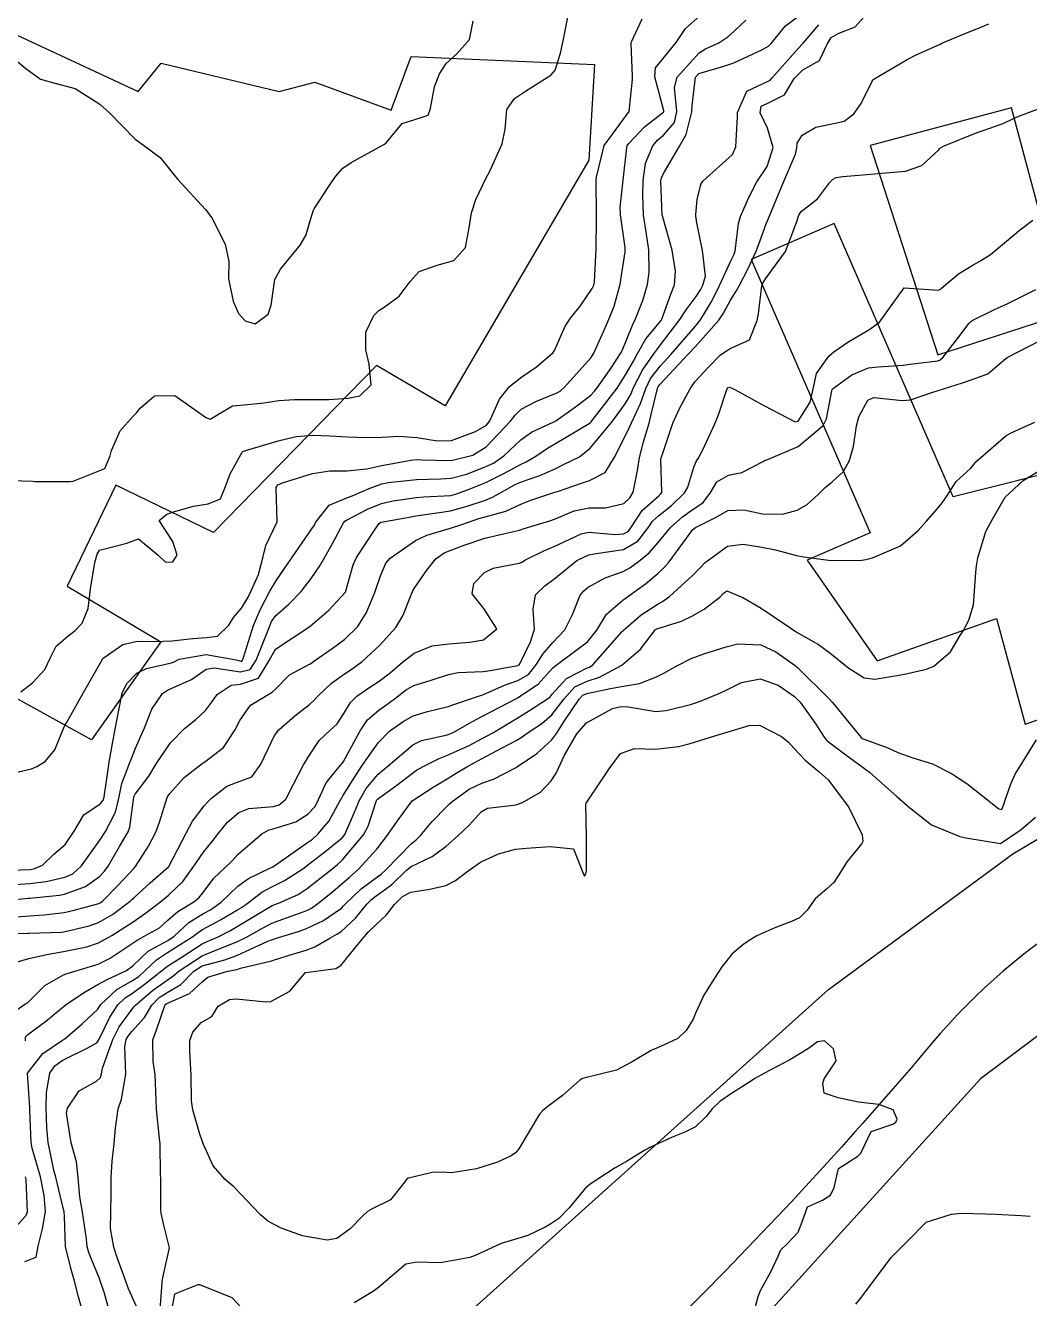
# Model space of a CAD drawing. Header units: metres. Extents: x 318500 to 325275, y 7408834 to 7428799.
# Drawn here: x 321089.4 to 321147.3, y 7424576.1 to 7424649.7 of the extents above; entities that cross this region are included whole.
import ezdxf

# ---------------------------------------------------------------- set-up
doc = ezdxf.new("R2010")
doc.units = ezdxf.units.M
doc.header["$MEASUREMENT"] = 0
for name, color, linetype in [('Curvas de Nivel 1m', 11, 'Continuous'), ('Curvas de Nivel 5m', 15, 'Continuous'), ('Edificações', 30, 'Continuous'), ('Vias Primárias', 230, 'Continuous')]:
    doc.layers.add(name, color=color, linetype=linetype)

msp = doc.modelspace()

# ---------------------------------------------------------------- linework, layer by layer
at = {"layer": 'Curvas de Nivel 1m', "flags": 128}
for points, elevation in [([(321087.932, 7424623.395), (321089.773, 7424623.331), (321089.932, 7424623.327), (321090.083, 7424623.32), (321091.932, 7424623.325), (321092.129, 7424623.334), (321093.94, 7424624.065), (321094.249, 7424624.805), (321094.332, 7424625.106), (321094.833, 7424626.235), (321095.59, 7424627.094), (321095.784, 7424627.291), (321095.987, 7424627.556), (321096.81, 7424628.266), (321097.998, 7424628.281), (321099.757, 7424627.033), (321099.978, 7424626.929), (321100.065, 7424626.943), (321100.215, 7424627.028), (321101.319, 7424627.688), (321101.991, 7424627.738), (321103.125, 7424627.861), (321103.995, 7424628.005), (321104.904, 7424628.059), (321105.997, 7424628.055), (321106.877, 7424628.061), (321107.998, 7424628.126), (321108.661, 7424628.259), (321109.316, 7424628.91), (321109.205, 7424630.096), (321109.018, 7424630.915), (321109.026, 7424631.934), (321109.482, 7424632.909), (321109.766, 7424633.203), (321110.067, 7424633.378), (321110.949, 7424634.015), (321111.573, 7424634.878), (321112.096, 7424635.455), (321113.144, 7424635.815), (321114.102, 7424636.08), (321114.769, 7424636.84), (321114.988, 7424637.976), (321115.12, 7424638.835), (321115.374, 7424639.61), (321115.94, 7424640.823), (321116.174, 7424641.233), (321116.881, 7424642.81), (321117.054, 7424643.659), (321117.15, 7424644.806), (321117.594, 7424645.435), (321118.236, 7424645.87), (321118.808, 7424646.218), (321119.691, 7424646.776), (321119.95, 7424647.076), (321120.263, 7424648.048), (321120.418, 7424648.768), (321120.724, 7424650.333)], 784), ([(321088.456, 7424606.432), (321089.713, 7424606.722), (321090.021, 7424606.852), (321090.497, 7424607.152), (321091.055, 7424607.818), (321091.591, 7424609.141), (321091.647, 7424609.235), (321091.743, 7424609.373), (321092.715, 7424611.126), (321093.789, 7424613.017), (321093.822, 7424613.078), (321093.852, 7424613.109), (321094.995, 7424613.911), (321095.81, 7424614.088), (321096.815, 7424614.08), (321097.81, 7424614.11), (321099.03, 7424614.26), (321099.813, 7424614.315), (321100.445, 7424614.392), (321101.115, 7424615.017), (321101.369, 7424615.473), (321101.835, 7424615.995), (321102.214, 7424616.635), (321102.394, 7424617.002), (321102.816, 7424617.952), (321103.084, 7424618.992), (321103.249, 7424619.619), (321103.9, 7424620.98), (321103.841, 7424622.981), (321103.931, 7424623.121), (321104.206, 7424623.249), (321105.938, 7424623.777), (321106.944, 7424623.935), (321107.94, 7424623.937), (321109.08, 7424624.052), (321109.943, 7424624.247), (321111.62, 7424624.549), (321111.947, 7424624.583), (321112.242, 7424624.572), (321113.947, 7424624.527), (321115.199, 7424624.831), (321115.965, 7424625.324), (321117.367, 7424626.799), (321117.632, 7424627.149), (321117.991, 7424627.493), (321118.841, 7424627.938), (321120.005, 7424628.415), (321120.231, 7424628.542), (321120.492, 7424628.763), (321122.027, 7424630.484), (321122.188, 7424630.738), (321122.757, 7424632.022), (321123.069, 7424632.725), (321123.354, 7424633.438), (321123.709, 7424634.716), (321123.987, 7424636.59), (321123.995, 7424636.712), (321123.987, 7424636.837), (321123.72, 7424638.716), (321123.706, 7424639.158), (321123.866, 7424640.715), (321124.076, 7424642.599), (321124.111, 7424642.711), (321124.192, 7424642.835), (321125.106, 7424643.802), (321126.22, 7424644.675), (321126.221, 7424644.727), (321125.706, 7424646.695), (321125.744, 7424647.206), (321126.262, 7424647.85), (321126.927, 7424648.68), (321127.473, 7424649.482), (321128.293, 7424650.208)], 786), ([(321088.758, 7424600.037), (321089.624, 7424600.092), (321090.565, 7424600.212), (321091.63, 7424600.471), (321092.097, 7424600.669), (321092.605, 7424601.126), (321093.655, 7424602.598), (321093.989, 7424603.105), (321094.56, 7424604.214), (321094.767, 7424605.099), (321094.93, 7424605.87), (321095.393, 7424607.093), (321095.484, 7424607.33), (321095.728, 7424607.911), (321096.236, 7424609.083), (321096.67, 7424610.163), (321097.286, 7424611.067), (321097.567, 7424611.269), (321097.774, 7424611.355), (321098.948, 7424611.877), (321099.792, 7424612.474), (321100.255, 7424612.564), (321101.79, 7424612.325), (321102.34, 7424612.454), (321102.69, 7424612.997), (321103.265, 7424614.439), (321103.475, 7424614.985), (321103.575, 7424615.232), (321103.829, 7424615.578), (321104.58, 7424616.228), (321105.276, 7424616.959), (321105.862, 7424617.719), (321106.361, 7424618.457), (321106.641, 7424618.942), (321107.092, 7424619.734), (321107.735, 7424620.932), (321107.808, 7424621.024), (321107.902, 7424621.083), (321109.109, 7424621.715), (321109.917, 7424622.048), (321110.604, 7424622.206), (321111.923, 7424622.385), (321112.363, 7424622.426), (321113.925, 7424622.518), (321114.195, 7424622.577), (321114.88, 7424622.836), (321115.937, 7424623.266), (321116.977, 7424623.772), (321117.953, 7424624.295), (321118.283, 7424624.459), (321118.826, 7424624.781), (321119.499, 7424625.24), (321119.968, 7424625.52), (321121.902, 7424626.664), (321121.98, 7424626.716), (321122.004, 7424626.74), (321122.87, 7424627.853), (321123.53, 7424628.717), (321124.018, 7424629.483), (321124.466, 7424630.266), (321124.697, 7424630.703), (321125.175, 7424631.567), (321126.059, 7424632.625), (321126.099, 7424632.689), (321126.634, 7424634.13), (321126.834, 7424634.679), (321126.893, 7424635.473), (321126.708, 7424636.681), (321126.139, 7424638.656), (321126.13, 7424638.69), (321126.045, 7424640.691), (321126.06, 7424640.803), (321126.174, 7424641.063), (321127.131, 7424642.676), (321127.503, 7424643.368), (321127.837, 7424644.666), (321127.861, 7424645.03), (321128.051, 7424646.663), (321128.252, 7424646.887), (321129.626, 7424647.276), (321130.259, 7424647.5), (321131.916, 7424648.265), (321132.268, 7424648.451), (321132.425, 7424648.608), (321133.252, 7424649.629), (321134.298, 7424650.43)], 788), ([(321087.908, 7424597.185), (321089.507, 7424597.235), (321089.581, 7424597.237), (321091.436, 7424597.287), (321091.582, 7424597.305), (321093.049, 7424597.658), (321093.591, 7424597.847), (321094.389, 7424598.307), (321095.407, 7424599.083), (321095.513, 7424599.18), (321095.613, 7424599.281), (321096.556, 7424600.14), (321097.62, 7424601.06), (321097.64, 7424601.09), (321098.654, 7424603.045), (321099.012, 7424603.698), (321099.683, 7424604.586), (321099.895, 7424604.819), (321100.101, 7424605.026), (321100.995, 7424605.722), (321101.705, 7424605.983), (321102.443, 7424606.265), (321102.955, 7424606.991), (321103.737, 7424608.648), (321103.99, 7424608.976), (321104.923, 7424609.792), (321105.762, 7424610.447), (321106.029, 7424610.685), (321106.268, 7424610.945), (321107.039, 7424611.679), (321107.789, 7424612.216), (321108.223, 7424612.494), (321108.803, 7424612.915), (321109.809, 7424613.841), (321110.74, 7424614.886), (321111.151, 7424615.56), (321111.673, 7424616.873), (321111.729, 7424616.995), (321111.855, 7424617.205), (321112.536, 7424618.197), (321113.051, 7424618.858), (321113.547, 7424619.19), (321113.885, 7424619.327), (321114.689, 7424619.639), (321115.892, 7424620.042), (321117.541, 7424620.44), (321117.897, 7424620.517), (321118.106, 7424620.579), (321118.735, 7424620.782), (321119.632, 7424621.045), (321119.906, 7424621.143), (321121.044, 7424621.623), (321121.916, 7424621.803), (321122.849, 7424621.793), (321123.92, 7424622.052), (321124.253, 7424622.379), (321124.446, 7424622.705), (321124.693, 7424623.959), (321124.81, 7424624.702), (321125.056, 7424625.612), (321125.366, 7424626.696), (321125.494, 7424627.188), (321125.85, 7424628.692), (321125.896, 7424628.806), (321126.013, 7424628.946), (321127.628, 7424630.666), (321128.045, 7424631.116), (321129.401, 7424632.64), (321129.665, 7424633.037), (321130.077, 7424633.786), (321130.404, 7424634.308), (321130.571, 7424634.625), (321131.092, 7424635.628), (321131.556, 7424636.616), (321131.701, 7424637.029), (321132.134, 7424638.199), (321132.306, 7424638.608), (321132.85, 7424639.909), (321133.131, 7424640.596), (321133.833, 7424642.231), (321133.897, 7424642.584), (321133.912, 7424642.867), (321134.201, 7424643.324), (321135.002, 7424643.779), (321136.212, 7424644.04), (321136.629, 7424644.138), (321137.19, 7424644.545), (321137.614, 7424645.154), (321138.248, 7424646.429), (321138.284, 7424646.495), (321138.313, 7424646.529), (321140.262, 7424647.699), (321140.795, 7424647.965), (321141.963, 7424648.483), (321142.17, 7424648.583), (321142.272, 7424648.628), (321143.562, 7424649.179), (321144.285, 7424649.456), (321144.981, 7424649.748)], 791), ([(321087.969, 7424600.851), (321089.636, 7424600.908), (321089.856, 7424600.939), (321090.344, 7424601.153), (321090.995, 7424601.799), (321091.652, 7424602.358), (321092.181, 7424603.132), (321092.738, 7424604.06), (321093.684, 7424604.705), (321093.866, 7424604.929), (321093.912, 7424605.108), (321094.134, 7424606.685), (321094.204, 7424607.105), (321094.43, 7424608.406), (321094.573, 7424609.102), (321094.751, 7424610.104), (321094.939, 7424611.098), (321095.211, 7424611.66), (321095.787, 7424612.241), (321096.353, 7424612.52), (321097.797, 7424612.854), (321097.948, 7424612.908), (321098.245, 7424613.053), (321099.803, 7424613.331), (321101.527, 7424613.013), (321101.799, 7424612.939), (321101.859, 7424612.95), (321101.893, 7424613.009), (321101.946, 7424613.152), (321102.534, 7424614.999), (321102.912, 7424615.916), (321103.474, 7424616.986), (321103.856, 7424617.624), (321104.788, 7424618.966), (321105.896, 7424620.579), (321106.045, 7424620.802), (321106.12, 7424620.948), (321106.899, 7424621.957), (321107.922, 7424622.379), (321108.328, 7424622.52), (321109.215, 7424622.911), (321109.933, 7424623.178), (321110.298, 7424623.259), (321111.936, 7424623.431), (321113.33, 7424623.463), (321113.937, 7424623.506), (321114.856, 7424623.749), (321115.95, 7424624.177), (321116.381, 7424624.386), (321116.976, 7424624.805), (321117.969, 7424625.727), (321118.584, 7424626.174), (321119.869, 7424626.771), (321119.947, 7424626.804), (321119.981, 7424626.824), (321121.115, 7424627.631), (321122.004, 7424628.311), (321122.214, 7424628.53), (321122.365, 7424628.735), (321123.2, 7424629.901), (321123.72, 7424630.715), (321123.83, 7424630.916), (321124.041, 7424631.444), (321124.412, 7424632.349), (321124.577, 7424632.705), (321125.011, 7424633.766), (321125.288, 7424634.698), (321125.384, 7424635.41), (321125.361, 7424636.697), (321125.221, 7424637.601), (321125.043, 7424638.701), (321125.008, 7424639.851), (321125.031, 7424640.701), (321125.172, 7424641.709), (321125.591, 7424642.696), (321125.859, 7424643.029), (321126.2, 7424643.324), (321126.832, 7424644.06), (321126.973, 7424644.679), (321126.843, 7424646.079), (321126.999, 7424646.679), (321128.264, 7424648.074), (321128.622, 7424648.301), (321129.394, 7424648.649), (321129.915, 7424649.004), (321130.28, 7424649.321), (321130.961, 7424649.959)], 787), ([(321088.259, 7424648.12), (321089.381, 7424647.179), (321090.241, 7424646.55), (321091.064, 7424646.332), (321092.233, 7424646.013), (321093.654, 7424645.118), (321094.212, 7424644.604), (321095.698, 7424643.095), (321096.186, 7424642.735), (321097.133, 7424642.03), (321097.918, 7424641.064), (321098.166, 7424640.763), (321099.767, 7424639.036), (321100.133, 7424638.538), (321100.904, 7424637.022), (321101.101, 7424636.019), (321101.091, 7424635.02), (321101.353, 7424633.735), (321101.661, 7424633.014), (321102.054, 7424632.597), (321102.622, 7424632.431), (321103.382, 7424632.99), (321103.557, 7424633.498), (321103.763, 7424634.985), (321104.096, 7424635.586), (321105.234, 7424636.963), (321105.545, 7424637.532), (321105.979, 7424638.952), (321106.026, 7424639.067), (321106.144, 7424639.245), (321106.822, 7424640.282), (321107.259, 7424640.939), (321107.692, 7424641.417), (321108.178, 7424641.747), (321110.088, 7424642.801), (321110.19, 7424642.868), (321110.217, 7424642.9), (321111.108, 7424643.985), (321112.212, 7424644.339), (321112.608, 7424644.472), (321112.757, 7424644.865), (321112.986, 7424646.115), (321113.268, 7424646.86), (321113.648, 7424647.464), (321114.262, 7424648.011), (321115.005, 7424648.839), (321115.216, 7424649.906)], 783), ([(321088.794, 7424599.172), (321089.527, 7424599.246), (321089.611, 7424599.254), (321091.328, 7424599.429), (321091.615, 7424599.482), (321092.825, 7424599.919), (321093.631, 7424600.513), (321093.924, 7424600.817), (321094.145, 7424601.102), (321094.796, 7424602.237), (321095.292, 7424603.086), (321095.386, 7424603.363), (321095.623, 7424605.091), (321095.634, 7424605.148), (321095.692, 7424605.253), (321096.486, 7424606.301), (321096.958, 7424607.071), (321097.732, 7424608.229), (321098.556, 7424609.048), (321099.21, 7424609.576), (321099.756, 7424610.102), (321100.156, 7424610.634), (321100.433, 7424611.023), (321101.241, 7424611.553), (321101.779, 7424611.608), (321102.821, 7424611.958), (321103.445, 7424612.985), (321103.806, 7424613.628), (321105.79, 7424614.95), (321105.807, 7424614.964), (321106.89, 7424615.884), (321107.85, 7424616.93), (321108.289, 7424618.508), (321108.473, 7424618.921), (321109.55, 7424620.559), (321109.794, 7424620.902), (321109.855, 7424620.946), (321109.901, 7424620.964), (321111.517, 7424621.265), (321111.907, 7424621.333), (321113.246, 7424621.52), (321113.912, 7424621.627), (321114.861, 7424621.891), (321115.921, 7424622.248), (321116.329, 7424622.409), (321117.03, 7424622.803), (321117.603, 7424623.127), (321117.937, 7424623.271), (321119.067, 7424623.655), (321119.949, 7424624.057), (321120.424, 7424624.291), (321121.359, 7424624.749), (321121.965, 7424625.235), (321123.195, 7424626.722), (321123.536, 7424627.167), (321123.996, 7424627.8), (321124.329, 7424628.383), (321124.46, 7424628.706), (321124.981, 7424629.739), (321125.645, 7424630.694), (321125.81, 7424630.916), (321126.038, 7424631.22), (321127.143, 7424632.674), (321127.507, 7424633.23), (321128.08, 7424633.996), (321128.346, 7424634.396), (321128.472, 7424634.654), (321128.619, 7424635.176), (321128.456, 7424636.655), (321128.134, 7424638.249), (321128.063, 7424638.661), (321128.06, 7424638.742), (321128.154, 7424639.61), (321128.355, 7424640.47), (321128.473, 7424640.655), (321130.186, 7424642.205), (321130.385, 7424642.637), (321130.466, 7424644.387), (321130.471, 7424644.636), (321131.006, 7424645.861), (321132.248, 7424646.445), (321132.357, 7424646.499), (321132.454, 7424646.607), (321133.828, 7424648.149), (321134.216, 7424648.581), (321134.241, 7424648.61), (321134.271, 7424648.641), (321135.174, 7424649.684)], 789), ([(321087.56, 7424595.19), (321089.566, 7424595.772), (321090.69, 7424596.028), (321091.57, 7424596.176), (321092.903, 7424596.45), (321093.576, 7424596.683), (321094.358, 7424597.098), (321095.102, 7424597.572), (321095.592, 7424597.897), (321096.293, 7424598.38), (321097.186, 7424599.064), (321097.415, 7424599.26), (321097.616, 7424599.431), (321098.45, 7424600.226), (321099.056, 7424601.039), (321099.649, 7424601.908), (321100.153, 7424602.527), (321100.527, 7424603.021), (321101.038, 7424603.648), (321101.678, 7424604.206), (321102.258, 7424604.425), (321103.684, 7424604.556), (321104.015, 7424604.645), (321104.392, 7424604.969), (321104.832, 7424605.834), (321105.42, 7424606.955), (321105.725, 7424607.463), (321106.326, 7424608.352), (321106.935, 7424608.938), (321107.36, 7424609.32), (321107.755, 7424609.924), (321108.13, 7424610.559), (321108.496, 7424610.919), (321109.255, 7424611.431), (321109.783, 7424611.79), (321110.42, 7424612.261), (321111.143, 7424612.88), (321111.805, 7424613.405), (321112.848, 7424613.821), (321113.811, 7424613.952), (321115.014, 7424614.033), (321115.813, 7424614.17), (321116.581, 7424614.809), (321115.837, 7424615.976), (321115.162, 7424616.83), (321115.256, 7424617.432), (321115.869, 7424618.072), (321116.366, 7424618.319), (321117.877, 7424618.594), (321118.016, 7424618.651), (321118.239, 7424618.786), (321119.337, 7424619.324), (321119.888, 7424619.564), (321121.444, 7424620.295), (321121.897, 7424620.391), (321123.431, 7424620.253), (321123.896, 7424620.289), (321124.165, 7424620.44), (321124.36, 7424620.705), (321124.978, 7424621.635), (321125.927, 7424622.495), (321126.037, 7424622.58), (321126.105, 7424622.687), (321126.056, 7424624.591), (321126.067, 7424624.688), (321126.122, 7424624.848), (321126.749, 7424626.678), (321127.13, 7424627.536), (321127.736, 7424628.664), (321128.016, 7424629.066), (321128.773, 7424629.904), (321129.487, 7424630.638), (321130.044, 7424631.002), (321131.176, 7424631.492), (321131.614, 7424632.614), (321131.678, 7424633.002), (321131.877, 7424634.612), (321131.928, 7424634.775), (321132.094, 7424635.018), (321133.243, 7424636.593), (321133.891, 7424638.339), (321133.972, 7424638.583), (321134.022, 7424638.702), (321134.145, 7424638.902), (321135.085, 7424639.641), (321135.784, 7424640.564), (321135.965, 7424640.769), (321136.173, 7424640.884), (321136.56, 7424640.94), (321138.175, 7424641.058), (321138.789, 7424641.134), (321140.177, 7424641.238), (321141.11, 7424641.562), (321142.092, 7424642.481), (321142.138, 7424642.534), (321142.192, 7424642.583), (321142.414, 7424642.698), (321144.21, 7424643.441), (321145.762, 7424643.973), (321146.218, 7424644.189), (321146.374, 7424644.262), (321146.727, 7424644.415), (321147.805, 7424644.825)], 792), ([(321088.289, 7424592.408), (321089.378, 7424593.162), (321089.491, 7424593.201), (321089.531, 7424593.241), (321090.483, 7424594.214), (321091.555, 7424594.832), (321091.78, 7424594.913), (321092.552, 7424595.125), (321093.563, 7424595.436), (321094.257, 7424595.79), (321095.576, 7424596.678), (321095.819, 7424596.836), (321096.25, 7424597.073), (321097.102, 7424597.55), (321097.594, 7424597.978), (321098.17, 7424598.483), (321099.08, 7424599.038), (321099.382, 7424599.265), (321099.618, 7424599.587), (321100.243, 7424600.411), (321100.901, 7424601.017), (321101.274, 7424601.383), (321101.648, 7424601.793), (321103.039, 7424602.989), (321103.443, 7424603.204), (321103.664, 7424603.266), (321104.968, 7424603.663), (321105.677, 7424604.101), (321106.084, 7424604.546), (321106.28, 7424604.944), (321106.727, 7424605.917), (321107.546, 7424606.932), (321107.632, 7424607.019), (321107.722, 7424607.153), (321108.686, 7424608.916), (321109.104, 7424609.555), (321109.758, 7424610.117), (321110.224, 7424610.432), (321110.831, 7424610.884), (321111.355, 7424611.297), (321111.78, 7424611.54), (321112.791, 7424611.853), (321113.79, 7424612.171), (321114.352, 7424612.282), (321115.793, 7424612.348), (321116.204, 7424612.404), (321117.799, 7424612.694), (321117.864, 7424612.724), (321117.911, 7424612.789), (321118.529, 7424614.067), (321118.748, 7424614.781), (321118.672, 7424615.947), (321118.81, 7424616.78), (321119.342, 7424617.291), (321119.863, 7424617.669), (321120.47, 7424618.163), (321121.197, 7424618.75), (321121.883, 7424619.087), (321122.307, 7424619.156), (321123.887, 7424619.397), (321124.725, 7424619.868), (321125.353, 7424620.695), (321125.576, 7424621.022), (321125.91, 7424621.334), (321126.665, 7424621.932), (321127.413, 7424622.668), (321127.602, 7424622.998), (321127.952, 7424624.151), (321128.111, 7424624.505), (321128.201, 7424624.656), (321128.468, 7424625.155), (321129.161, 7424626.642), (321129.404, 7424627.224), (321129.864, 7424628.632), (321129.92, 7424628.723), (321130.012, 7424628.76), (321130.328, 7424628.627), (321131.997, 7424627.716), (321133.801, 7424626.765), (321133.983, 7424626.808), (321134.667, 7424627.903), (321134.823, 7424628.568), (321135.039, 7424629.551), (321135.755, 7424630.554), (321136.042, 7424630.801), (321136.902, 7424631.395), (321138.056, 7424632.08), (321138.67, 7424632.521), (321139.258, 7424633.327), (321140.09, 7424634.5), (321142.088, 7424634.376), (321142.164, 7424634.404), (321142.247, 7424634.478), (321143.244, 7424635.321), (321144.111, 7424635.851), (321144.5, 7424636.059), (321145.082, 7424636.436), (321146.129, 7424637.297), (321146.742, 7424637.806), (321147.522, 7424638.406)], 793), ([(321089.358, 7424591.021), (321089.376, 7424591.162), (321089.391, 7424591.272), (321089.503, 7424591.377), (321090.529, 7424592.135), (321091.527, 7424592.966), (321091.622, 7424593.045), (321091.728, 7424593.137), (321092.81, 7424593.852), (321093.547, 7424594.26), (321094.089, 7424594.565), (321095.196, 7424595.085), (321095.563, 7424595.341), (321096.457, 7424596.186), (321097.577, 7424596.804), (321097.954, 7424597.054), (321098.791, 7424597.843), (321099.6, 7424598.347), (321100.048, 7424598.581), (321100.66, 7424599.02), (321101.144, 7424599.488), (321101.624, 7424599.942), (321102.251, 7424600.381), (321103.471, 7424600.983), (321103.641, 7424601.063), (321103.905, 7424601.238), (321105.655, 7424602.464), (321105.936, 7424602.668), (321106.253, 7424602.944), (321106.894, 7424603.715), (321107.555, 7424604.931), (321107.604, 7424605.018), (321107.694, 7424605.166), (321108.375, 7424606.256), (321108.809, 7424606.914), (321109.733, 7424608.226), (321110.379, 7424608.89), (321111.173, 7424609.454), (321111.754, 7424609.788), (321112.577, 7424610.042), (321113.762, 7424610.314), (321114.157, 7424610.451), (321115.24, 7424610.828), (321115.642, 7424610.952), (321115.773, 7424611.005), (321117.023, 7424611.559), (321117.785, 7424611.821), (321118.404, 7424612.171), (321118.899, 7424612.779), (321119.24, 7424613.342), (321119.813, 7424614.021), (321120.507, 7424614.76), (321120.951, 7424615.636), (321121.392, 7424616.747), (321121.6, 7424616.998), (321121.857, 7424617.212), (321122.836, 7424617.755), (321123.871, 7424618.119), (321124.252, 7424618.329), (321124.764, 7424618.701), (321125.383, 7424619.197), (321125.891, 7424619.79), (321126.619, 7424620.679), (321127.292, 7424621.286), (321127.916, 7424621.712), (321128.483, 7424622.09), (321128.897, 7424622.645), (321129.277, 7424623.303), (321129.946, 7424623.692), (321130.733, 7424623.837), (321131.958, 7424624.474), (321132.036, 7424624.531), (321132.262, 7424624.605), (321133.968, 7424625.335), (321135.422, 7424626.558), (321135.613, 7424626.929), (321135.916, 7424628.551), (321135.938, 7424628.624), (321136.012, 7424628.713), (321137.081, 7424629.482), (321138.03, 7424629.874), (321138.605, 7424629.948), (321140.033, 7424630.035), (321140.444, 7424630.086), (321142.037, 7424630.295), (321142.172, 7424630.344), (321142.321, 7424630.476), (321143.257, 7424631.667), (321143.852, 7424632.453), (321143.955, 7424632.558), (321144.063, 7424632.627), (321145.279, 7424633.224), (321146.078, 7424633.607), (321146.624, 7424633.873), (321147.702, 7424634.404)], 794), ([(321092.741, 7424575.118), (321092.418, 7424576.235), (321092.199, 7424577.127), (321091.998, 7424577.801), (321091.68, 7424579.135), (321091.625, 7424580.877), (321091.595, 7424581.137), (321091.383, 7424582.009), (321091.11, 7424583.143), (321091.009, 7424583.539), (321090.671, 7424585.147), (321090.594, 7424585.987), (321090.566, 7424587.149), (321090.58, 7424588.032), (321090.78, 7424589.147), (321091.052, 7424589.576), (321091.487, 7424589.883), (321093.001, 7424590.623), (321093.498, 7424590.909), (321093.623, 7424591.108), (321094.233, 7424592.386), (321094.704, 7424593.092), (321095.129, 7424593.493), (321095.54, 7424593.774), (321096.301, 7424594.32), (321097.215, 7424595.063), (321097.405, 7424595.218), (321097.563, 7424595.324), (321098.352, 7424595.833), (321099.576, 7424596.619), (321099.853, 7424596.752), (321100.49, 7424597.021), (321101.204, 7424597.396), (321101.589, 7424597.618), (321102.459, 7424598.135), (321103.608, 7424598.825), (321103.713, 7424598.874), (321103.975, 7424598.975), (321105.101, 7424599.475), (321105.623, 7424599.803), (321106.265, 7424600.309), (321107.048, 7424600.936), (321107.378, 7424601.197), (321107.645, 7424601.444), (321108.876, 7424602.912), (321109.154, 7424603.422), (321109.633, 7424604.901), (321109.652, 7424604.939), (321109.691, 7424604.977), (321110.811, 7424605.776), (321111.714, 7424606.481), (321111.942, 7424606.642), (321112.326, 7424606.864), (321113.252, 7424607.327), (321113.727, 7424607.52), (321114.977, 7424608.076), (321115.737, 7424608.473), (321116.34, 7424608.811), (321117.753, 7424609.644), (321118.458, 7424610.085), (321119.498, 7424610.773), (321119.652, 7424610.891), (321119.774, 7424611.032), (321120.597, 7424611.949), (321121.797, 7424612.556), (321121.932, 7424612.604), (321122.128, 7424612.735), (321123.819, 7424614.648), (321123.85, 7424614.679), (321123.877, 7424614.709), (321124.91, 7424615.623), (321125.843, 7424616.217), (321126.144, 7424616.387), (321126.543, 7424616.68), (321127.227, 7424617.302), (321127.868, 7424617.884), (321128.26, 7424618.269), (321128.61, 7424618.649), (321129.889, 7424619.58), (321130.809, 7424619.702), (321131.889, 7424619.529), (321132.668, 7424619.378), (321133.885, 7424619.052), (321134.278, 7424618.968), (321135.882, 7424618.755), (321137.649, 7424618.766), (321137.883, 7424618.805), (321138.274, 7424618.914), (321139.891, 7424619.606), (321140.914, 7424620.485), (321141.371, 7424621.016), (321141.918, 7424621.644), (321142.3, 7424622.09), (321142.553, 7424622.464), (321143.091, 7424623.314), (321143.955, 7424624.086), (321144.113, 7424624.293), (321144.24, 7424624.446), (321145.975, 7424625.947), (321146.267, 7424626.127), (321146.909, 7424626.411), (321147.637, 7424626.752)], 796), ([(321094.295, 7424575.095), (321093.907, 7424576.506), (321093.702, 7424577.104), (321093.599, 7424577.382), (321093.329, 7424578.02), (321093.018, 7424578.796), (321092.937, 7424579.116), (321092.891, 7424579.573), (321092.663, 7424581.121), (321092.5, 7424582.007), (321092.407, 7424583.125), (321092.306, 7424584.023), (321092.003, 7424585.131), (321091.742, 7424586.84), (321091.789, 7424587.135), (321092.471, 7424588.119), (321093.474, 7424588.686), (321093.692, 7424588.892), (321093.746, 7424589.106), (321093.81, 7424589.432), (321094.411, 7424591.096), (321094.779, 7424591.823), (321095.527, 7424592.849), (321095.628, 7424592.979), (321095.717, 7424593.078), (321096.692, 7424593.919), (321097.552, 7424594.52), (321097.871, 7424594.74), (321098.239, 7424595.05), (321099.569, 7424595.924), (321100.349, 7424596.246), (321101.577, 7424596.726), (321102.129, 7424597.002), (321103.05, 7424597.526), (321103.592, 7424597.801), (321104.437, 7424598.128), (321105.604, 7424598.55), (321105.871, 7424598.683), (321106.244, 7424598.944), (321107.005, 7424599.551), (321107.627, 7424600.089), (321108.082, 7424600.475), (321108.578, 7424600.916), (321109.652, 7424602.086), (321110.271, 7424602.891), (321110.841, 7424603.714), (321111.69, 7424604.87), (321112.898, 7424605.662), (321113.71, 7424606.153), (321114.14, 7424606.417), (321114.842, 7424606.833), (321115.725, 7424607.315), (321116.853, 7424607.925), (321117.736, 7424608.375), (321117.991, 7424608.534), (321118.333, 7424608.784), (321119.181, 7424609.344), (321119.756, 7424609.84), (321120.463, 7424610.76), (321121.081, 7424611.45), (321121.786, 7424611.789), (321122.502, 7424612.017), (321123.8, 7424612.71), (321124.874, 7424613.635), (321125.676, 7424614.691), (321125.745, 7424614.767), (321125.822, 7424614.805), (321127.24, 7424615.258), (321127.833, 7424615.538), (321128.542, 7424615.947), (321129.452, 7424616.636), (321129.639, 7424616.847), (321129.856, 7424617.006), (321130.787, 7424616.621), (321131.841, 7424616.005), (321133.606, 7424614.8), (321133.821, 7424614.649), (321133.949, 7424614.578), (321135.157, 7424613.904), (321135.809, 7424613.414), (321136.899, 7424612.539), (321137.792, 7424611.982), (321138.405, 7424611.907), (321139.795, 7424612.142), (321140.108, 7424612.183), (321141.395, 7424612.476), (321141.802, 7424612.649), (321142.782, 7424613.489), (321143.346, 7424614.455), (321143.533, 7424614.745), (321143.833, 7424615.307), (321144.095, 7424616.198), (321144.129, 7424616.446), (321144.236, 7424618.083), (321144.271, 7424618.444), (321144.349, 7424618.907), (321144.815, 7424620.436), (321145.205, 7424621.136), (321145.93, 7424622.42), (321146.975, 7424623.379), (321147.954, 7424623.979)], 797), ([(321096.05, 7424575.072), (321095.314, 7424576.692), (321095.183, 7424577.082), (321094.682, 7424578.438), (321094.46, 7424579.093), (321094.282, 7424580.17), (321094.299, 7424581.096), (321094.312, 7424582.17), (321094.313, 7424583.096), (321094.378, 7424584.064), (321094.489, 7424585.094), (321094.562, 7424585.965), (321094.724, 7424587.091), (321094.904, 7424587.642), (321095.153, 7424589.085), (321095.099, 7424590.689), (321095.188, 7424591.085), (321095.296, 7424591.29), (321095.507, 7424591.55), (321096.236, 7424592.356), (321096.669, 7424593.069), (321097.079, 7424593.522), (321097.541, 7424593.804), (321098.335, 7424594.262), (321099.078, 7424595.037), (321099.563, 7424595.351), (321100.882, 7424595.701), (321101.569, 7424595.934), (321103.359, 7424596.764), (321103.579, 7424596.851), (321103.966, 7424596.974), (321105.185, 7424597.357), (321105.588, 7424597.501), (321106.565, 7424597.971), (321107.606, 7424598.685), (321107.733, 7424598.804), (321107.846, 7424598.926), (321108.74, 7424599.796), (321109.633, 7424600.444), (321109.896, 7424600.636), (321110.162, 7424600.892), (321111.655, 7424602.403), (321111.912, 7424602.613), (321112.178, 7424602.865), (321112.848, 7424603.683), (321113.685, 7424604.547), (321113.838, 7424604.698), (321114.002, 7424604.845), (321114.986, 7424605.545), (321115.706, 7424605.897), (321116.384, 7424606.136), (321117.664, 7424606.791), (321117.72, 7424606.826), (321118.895, 7424607.612), (321119.736, 7424608.383), (321120.02, 7424608.766), (321120.489, 7424609.497), (321121.341, 7424610.746), (321121.547, 7424610.97), (321121.775, 7424611.072), (321123.145, 7424611.354), (321123.782, 7424611.484), (321124.824, 7424611.66), (321125.79, 7424612.028), (321126.22, 7424612.258), (321126.971, 7424612.672), (321127.804, 7424613.103), (321128.529, 7424613.371), (321129.811, 7424613.778), (321130.496, 7424613.94), (321131.813, 7424613.887), (321132.697, 7424613.485), (321133.801, 7424612.689), (321133.862, 7424612.641), (321133.932, 7424612.578), (321135.773, 7424610.757), (321135.964, 7424610.548), (321136.899, 7424609.393), (321137.613, 7424608.531), (321137.739, 7424608.452), (321139.163, 7424607.938), (321139.732, 7424607.669), (321140.596, 7424607.355), (321141.725, 7424607.007), (321142.827, 7424606.459), (321143.711, 7424605.869), (321145.57, 7424604.422), (321145.689, 7424604.375), (321145.724, 7424604.385), (321145.75, 7424604.419), (321146.263, 7424605.86), (321146.509, 7424606.408), (321147.74, 7424608.39)], 798), ([(321097.131, 7424575.223), (321097.25, 7424577.061), (321097.256, 7424577.125), (321097.324, 7424577.418), (321097.675, 7424579.055), (321097.36, 7424580.362), (321097.195, 7424581.062), (321097.18, 7424581.254), (321097.172, 7424583.062), (321097.167, 7424583.297), (321097.139, 7424585.063), (321097.113, 7424585.375), (321096.93, 7424587.065), (321096.92, 7424587.603), (321096.85, 7424589.066), (321096.731, 7424589.824), (321096.727, 7424591.068), (321096.93, 7424591.644), (321097.414, 7424593.061), (321097.464, 7424593.128), (321097.532, 7424593.164), (321098.836, 7424593.745), (321099.551, 7424594.407), (321099.886, 7424594.694), (321100.969, 7424595.016), (321101.462, 7424595.11), (321101.561, 7424595.14), (321101.773, 7424595.217), (321103.567, 7424595.631), (321104.539, 7424595.934), (321105.573, 7424596.258), (321106.077, 7424596.443), (321106.934, 7424596.936), (321107.347, 7424597.169), (321107.586, 7424597.324), (321108.42, 7424598.096), (321109.083, 7424598.908), (321109.34, 7424599.178), (321109.617, 7424599.383), (321110.491, 7424600.023), (321111.374, 7424600.874), (321111.642, 7424601.074), (321112.842, 7424601.665), (321113.654, 7424602.263), (321114.314, 7424602.84), (321115.01, 7424603.49), (321115.681, 7424604.236), (321116.049, 7424604.45), (321117.688, 7424604.647), (321117.801, 7424604.676), (321118.064, 7424604.786), (321119.094, 7424605.382), (321119.709, 7424606.035), (321120, 7424606.481), (321120.14, 7424606.764), (321120.48, 7424607.511), (321121.204, 7424608.748), (321121.75, 7424609.383), (321123.249, 7424610.204), (321123.764, 7424610.327), (321124.168, 7424610.302), (321125.76, 7424610.041), (321126.354, 7424610.088), (321127.767, 7424610.446), (321127.935, 7424610.49), (321128.382, 7424610.651), (321129.358, 7424611.054), (321129.779, 7424611.257), (321130.699, 7424611.709), (321131.79, 7424611.918), (321132.825, 7424611.554), (321133.775, 7424610.9), (321134.099, 7424610.575), (321134.959, 7424609.355), (321135.471, 7424608.554), (321135.59, 7424608.403), (321135.737, 7424608.283), (321136.732, 7424607.538), (321137.723, 7424606.807), (321137.885, 7424606.691), (321138.089, 7424606.524), (321139.699, 7424605.11), (321140.409, 7424604.489), (321141.675, 7424603.493), (321143.309, 7424602.81), (321143.664, 7424602.734), (321145.66, 7424602.42), (321146.856, 7424603.218), (321147.683, 7424603.937)], 799), ([(321131.294, 7424574.88), (321131.661, 7424576.258), (321131.798, 7424576.603), (321132.405, 7424577.668), (321132.823, 7424578.588), (321132.984, 7424578.947), (321133.351, 7424579.299), (321133.975, 7424579.956), (321134.207, 7424580.567), (321134.518, 7424581.428), (321135.389, 7424581.821), (321135.838, 7424582.101), (321136.05, 7424582.544), (321136.311, 7424583.641), (321137.418, 7424584.363), (321137.6, 7424584.527), (321138.186, 7424585.772), (321139.446, 7424586.21), (321139.62, 7424586.325), (321139.684, 7424586.496), (321139.458, 7424587.021), (321138.628, 7424587.347), (321137.464, 7424587.478), (321136.289, 7424587.72), (321135.472, 7424587.992), (321135.402, 7424588.551), (321135.483, 7424588.829), (321136.174, 7424589.863), (321136.025, 7424590.545), (321135.507, 7424591.016), (321135.102, 7424590.96), (321134.567, 7424590.564), (321133.493, 7424589.912), (321132.039, 7424589.155), (321131.482, 7424588.846), (321131.34, 7424588.752), (321131.137, 7424588.613), (321130.127, 7424587.967), (321129.463, 7424587.52), (321129.013, 7424587.08), (321128.665, 7424586.642), (321128.045, 7424586.047), (321127.436, 7424585.744), (321126.672, 7424585.431), (321125.423, 7424584.863), (321125.309, 7424584.804), (321125.126, 7424584.693), (321124.062, 7424584.055), (321123.41, 7424583.68), (321121.966, 7424582.732), (321121.665, 7424582.467), (321121.391, 7424582.14), (321120.765, 7424581.363), (321120.156, 7424580.758), (321119.691, 7424580.439), (321119.362, 7424580.256), (321118.363, 7424579.771), (321117.35, 7424579.47), (321116.829, 7424579.316), (321115.753, 7424578.814), (321115.338, 7424578.62), (321115.019, 7424578.507), (321113.333, 7424578.195), (321111.958, 7424578.24), (321111.332, 7424578.111), (321109.886, 7424576.892), (321109.579, 7424576.633), (321109.313, 7424576.456), (321108.334, 7424575.881)], 799), ([(321088.535, 7424579.99), (321089.366, 7424580.888), (321089.466, 7424581.062), (321089.481, 7424581.159), (321089.398, 7424583), (321089.366, 7424583.161)], 794), ([(321102.405, 7424574.989), (321101.307, 7424576.165), (321099.427, 7424576.92), (321099.319, 7424576.932), (321097.975, 7424576.385), (321097.713, 7424575.054)], 799)]:
    msp.add_lwpolyline(points, dxfattribs=dict(at, elevation=elevation))
at = {"layer": 'Curvas de Nivel 5m', "flags": 128}
for points, elevation in [([(321088.604, 7424598.166), (321089.596, 7424598.232), (321090.45, 7424598.298), (321091.599, 7424598.434), (321092.176, 7424598.557), (321093.608, 7424598.953), (321093.712, 7424599.005), (321093.836, 7424599.107), (321094.714, 7424600.004), (321095.639, 7424600.995), (321095.684, 7424601.035), (321095.72, 7424601.079), (321096.469, 7424602.254), (321096.897, 7424603.068), (321097.101, 7424603.636), (321097.55, 7424605.062), (321097.598, 7424605.155), (321097.694, 7424605.302), (321098.535, 7424606.22), (321099.568, 7424607.032), (321099.721, 7424607.124), (321100.801, 7424607.948), (321101.494, 7424609.012), (321101.574, 7424609.18), (321101.748, 7424609.518), (321102.362, 7424610.4), (321103.328, 7424610.987), (321103.603, 7424611.152), (321103.775, 7424611.309), (321104.604, 7424612.151), (321105.798, 7424612.793), (321105.895, 7424612.853), (321106.024, 7424612.948), (321107.074, 7424613.67), (321107.813, 7424614.203), (321108.536, 7424614.919), (321109.034, 7424615.71), (321109.532, 7424616.905), (321109.615, 7424617.143), (321109.864, 7424617.862), (321110.172, 7424618.599), (321110.427, 7424618.892), (321111.89, 7424619.904), (321112.546, 7424620.211), (321113.898, 7424620.621), (321114.561, 7424620.84), (321115.543, 7424621.188), (321115.907, 7424621.286), (321117.102, 7424621.612), (321117.918, 7424621.982), (321118.478, 7424622.228), (321119.929, 7424622.697), (321119.984, 7424622.714), (321120.133, 7424622.767), (321121.459, 7424623.225), (321121.939, 7424623.372), (321122.843, 7424623.83), (321123.379, 7424624.719), (321123.972, 7424625.904), (321124.238, 7424626.447), (321124.361, 7424626.706), (321124.878, 7424627.82), (321125.179, 7424628.698), (321125.443, 7424629.268), (321126.023, 7424629.994), (321126.641, 7424630.681), (321128.056, 7424632.296), (321128.34, 7424632.656), (321128.989, 7424633.733), (321129.427, 7424634.64), (321130.105, 7424636.11), (321130.285, 7424636.451), (321130.346, 7424636.628), (321130.535, 7424638.225), (321130.644, 7424638.625), (321131.102, 7424639.674), (321131.596, 7424640.616), (321132.179, 7424641.509), (321132.536, 7424642.605), (321132.207, 7424643.725), (321131.774, 7424644.617), (321131.844, 7424644.998), (321132.228, 7424645.174), (321133.189, 7424645.643), (321133.753, 7424646.587), (321134.255, 7424647.094), (321135.205, 7424647.626), (321135.661, 7424648.566), (321135.883, 7424648.957), (321136.28, 7424649.194), (321137.261, 7424649.57), (321138.128, 7424650.533)], 790), ([(321089.099, 7424611.17), (321089.775, 7424611.696), (321090.479, 7424612.457), (321090.813, 7424613.15), (321091.141, 7424613.809), (321091.809, 7424614.389), (321092.239, 7424614.708), (321092.643, 7424615.128), (321092.981, 7424615.974), (321093.124, 7424617.121), (321093.379, 7424618.631), (321093.508, 7424619.115), (321093.642, 7424619.345), (321093.875, 7424619.416), (321095.219, 7424619.757), (321095.884, 7424620.009), (321097.032, 7424619.073), (321097.457, 7424618.657), (321097.866, 7424618.684), (321098.123, 7424619.056), (321097.882, 7424619.848), (321097.086, 7424621.072), (321097.537, 7424621.434), (321097.907, 7424621.558), (321099.067, 7424621.888), (321099.915, 7424622.034), (321100.627, 7424622.316), (321100.911, 7424623.02), (321101.189, 7424623.766), (321101.877, 7424625.011), (321101.916, 7424625.045), (321101.951, 7424625.061), (321103.435, 7424625.511), (321103.96, 7424625.673), (321105.003, 7424625.925), (321105.966, 7424625.999), (321106.947, 7424625.959), (321107.965, 7424625.901), (321109.019, 7424625.859), (321109.965, 7424625.876), (321110.924, 7424625.927), (321111.965, 7424625.857), (321113.159, 7424625.661), (321113.963, 7424625.686), (321115.344, 7424626.202), (321115.978, 7424626.579), (321116.168, 7424626.817), (321116.732, 7424628.076), (321117.31, 7424628.8), (321118.016, 7424629.355), (321118.862, 7424629.941), (321119.826, 7424630.772), (321119.913, 7424630.89), (321120.036, 7424631.185), (321120.524, 7424632.291), (321120.829, 7424632.758), (321121.385, 7424633.435), (321122.086, 7424634.468), (321122.172, 7424634.655), (321122.194, 7424634.738), (321122.212, 7424634.859), (321122.319, 7424636.737), (321122.339, 7424638.535), (321122.332, 7424638.737), (321122.314, 7424640.592), (321122.324, 7424640.738), (321122.332, 7424640.898), (321122.778, 7424642.731), (321124.22, 7424644.69), (321124.414, 7424646.542), (321124.413, 7424646.708), (321124.34, 7424648.638), (321124.348, 7424648.709), (321124.964, 7424650.029)], 785), ([(321089.331, 7424578.263), (321089.974, 7424578.513), (321090.108, 7424579.152), (321090.356, 7424580.149), (321090.516, 7424581.149), (321090.452, 7424582.081), (321090.227, 7424583.152), (321089.75, 7424584.823), (321089.69, 7424585.157), (321089.615, 7424586.991), (321089.612, 7424587.158), (321089.49, 7424589.149), (321090.361, 7424590.281), (321091.499, 7424591.052), (321091.639, 7424591.138), (321092.64, 7424591.996), (321093.526, 7424592.833), (321093.637, 7424592.999), (321093.71, 7424593.107), (321094.65, 7424593.987), (321095.551, 7424594.503), (321095.904, 7424594.727), (321096.278, 7424595.073), (321096.938, 7424595.695), (321097.57, 7424596.108), (321099.027, 7424597.038), (321099.339, 7424597.279), (321099.586, 7424597.439), (321100.618, 7424597.996), (321101.603, 7424598.576), (321101.873, 7424598.739), (321102.241, 7424599.001), (321103.006, 7424599.602), (321103.624, 7424599.925), (321104.328, 7424600.271), (321105.371, 7424600.954), (321105.642, 7424601.151), (321106.656, 7424601.933), (321107.658, 7424602.738), (321107.808, 7424602.928), (321108.372, 7424604.227), (321108.649, 7424604.916), (321109.027, 7424605.583), (321109.712, 7424606.389), (321109.983, 7424606.629), (321110.302, 7424606.891), (321111.732, 7424608.116), (321112.236, 7424608.364), (321113.738, 7424608.696), (321114.107, 7424608.844), (321115.132, 7424609.447), (321115.754, 7424609.763), (321117.71, 7424610.791), (321117.748, 7424610.813), (321117.77, 7424610.819), (321118.957, 7424611.604), (321119.796, 7424612.53), (321119.92, 7424612.647), (321120.091, 7424612.766), (321121.813, 7424614.053), (321122.346, 7424614.732), (321122.906, 7424615.652), (321123.846, 7424616.467), (321123.991, 7424616.565), (321124.194, 7424616.707), (321125.159, 7424617.399), (321125.87, 7424617.999), (321126.229, 7424618.33), (321126.539, 7424618.68), (321127.899, 7424620.548), (321128.059, 7424620.658), (321129.277, 7424621.272), (321129.915, 7424621.634), (321130.849, 7424621.688), (321131.913, 7424621.452), (321133.079, 7424621.426), (321133.916, 7424621.657), (321134.501, 7424621.992), (321135.129, 7424622.562), (321135.529, 7424622.963), (321135.941, 7424623.293), (321136.599, 7424623.895), (321136.936, 7424624.54), (321137.163, 7424625.343), (321137.338, 7424626.536), (321137.471, 7424627.052), (321138.002, 7424628.009), (321138.355, 7424628.174), (321140.002, 7424627.998), (321140.464, 7424628.034), (321141.759, 7424628.483), (321141.952, 7424628.54), (321142.011, 7424628.552), (321143.46, 7424629.017), (321144.021, 7424629.213), (321144.936, 7424629.527), (321145.963, 7424630.421), (321146.041, 7424630.48), (321147.32, 7424631.134), (321148.051, 7424631.493)], 795), ([(321137.309, 7424575.811), (321137.626, 7424576.215), (321137.856, 7424576.522), (321139.34, 7424578.5), (321140.346, 7424579.494), (321141.294, 7424580.471), (321141.333, 7424580.508), (321141.371, 7424580.539), (321142.838, 7424580.995), (321143.379, 7424581.064), (321144.784, 7424581.023), (321145.379, 7424581.002), (321146.856, 7424580.919), (321147.377, 7424580.883)], 800)]:
    msp.add_lwpolyline(points, dxfattribs=dict(at, elevation=elevation))
at = {"layer": 'Curvas de Nivel 5m', "elevation": 800, "flags": 128}
msp.add_lwpolyline([(321131.75, 7424609.248), (321133.016, 7424608.591), (321133.42, 7424608.268), (321133.733, 7424607.924), (321134.382, 7424607.226), (321135.19, 7424606.558), (321135.713, 7424606.097), (321136.89, 7424604.538), (321137.666, 7424602.917), (321137.717, 7424602.529), (321137.659, 7424602.411), (321136.812, 7424601.375), (321136.283, 7424600.544), (321136.029, 7424600.151), (321135.629, 7424599.788), (321134.959, 7424599.221), (321134.504, 7424598.567), (321134.057, 7424598.119), (321133.6, 7424597.898), (321132.639, 7424597.549), (321131.587, 7424597.074), (321131.293, 7424596.904), (321130.869, 7424596.617), (321130.162, 7424596.036), (321129.567, 7424595.285), (321129.153, 7424594.636), (321128.537, 7424593.653), (321128.071, 7424592.652), (321127.91, 7424592.268), (321127.514, 7424591.611), (321127.021, 7424591.153), (321126.026, 7424590.682), (321125.498, 7424590.458), (321124.39, 7424589.802), (321123.486, 7424589.327), (321121.596, 7424588.853), (321121.481, 7424588.813), (321121.376, 7424588.742), (321120.366, 7424587.857), (321119.456, 7424587.173), (321119.228, 7424586.998), (321119.034, 7424586.774), (321118.439, 7424585.776), (321117.857, 7424584.786), (321117.661, 7424584.544), (321117.416, 7424584.364), (321116.62, 7424584.01), (321115.408, 7424583.624), (321113.962, 7424583.398), (321113.406, 7424583.429), (321112.842, 7424583.42), (321111.402, 7424583.066), (321111.259, 7424582.872), (321110.445, 7424581.823), (321109.376, 7424581.306), (321109.114, 7424581.162), (321108.851, 7424580.905), (321108.12, 7424580.151), (321107.35, 7424579.604), (321106.781, 7424579.496), (321105.352, 7424579.756), (321104.125, 7424580.202), (321103.364, 7424580.601), (321102.911, 7424580.985), (321101.394, 7424582.576), (321100.902, 7424583.007), (321100.193, 7424583.804), (321099.642, 7424585.027), (321099.429, 7424585.628), (321099.022, 7424587.036), (321098.954, 7424587.541), (321098.932, 7424589.038), (321098.857, 7424590.403), (321098.848, 7424591.04), (321099.021, 7424591.523), (321099.516, 7424592.071), (321100.13, 7424592.411), (321100.493, 7424593.016), (321101.148, 7424593.394), (321101.537, 7424593.443), (321103.255, 7424593.264), (321103.535, 7424593.281), (321104.629, 7424593.878), (321105.516, 7424594.951), (321105.56, 7424594.967), (321107.294, 7424595.201), (321107.564, 7424595.359), (321108.826, 7424596.911), (321109.178, 7424597.314), (321109.592, 7424597.719), (321110.203, 7424598.289), (321110.671, 7424598.884), (321111.141, 7424599.354), (321111.621, 7424599.606), (321112.707, 7424599.776), (321113.627, 7424599.99), (321114.197, 7424600.276), (321114.933, 7424600.831), (321115.645, 7424601.326), (321116.668, 7424601.822), (321117.653, 7424602.093), (321118.301, 7424602.136), (321119.655, 7424602.234), (321121.006, 7424602.102), (321121.549, 7424600.741), (321121.637, 7424600.524), (321121.725, 7424600.652), (321121.747, 7424600.738), (321121.758, 7424600.855), (321121.748, 7424602.739), (321121.727, 7424604.702), (321121.739, 7424604.739), (321122.526, 7424605.909), (321123.063, 7424606.72), (321123.729, 7424607.607), (321124.533, 7424607.901), (321125.732, 7424607.855), (321127.071, 7424608.008), (321127.735, 7424608.185), (321129.158, 7424608.639), (321129.604, 7424608.77), (321129.743, 7424608.809), (321131.147, 7424609.218)], close=True, dxfattribs=at)
at = {"layer": 'Edificações'}
msp.add_lwpolyline([(321121.886, 7424641.872), (321113.594, 7424627.693), (321109.623, 7424630.016), (321100.229, 7424620.371), (321094.58, 7424623.102), (321091.764, 7424617.277), (321097.18, 7424614.058), (321093.185, 7424608.39), (321088.03, 7424611.256), (321082.642, 7424601.564), (321068.025, 7424608.124), (321087.286, 7424648.159), (321088.052, 7424649.479), (321095.875, 7424645.845), (321097.194, 7424647.48), (321104.016, 7424645.845), (321106.074, 7424646.39), (321110.486, 7424644.755), (321111.637, 7424647.862), (321122.224, 7424647.392)], close=True, dxfattribs=at)
for points in [[(321151.966, 7424623.692), (321146.302, 7424644.908), (321138.128, 7424642.726), (321142.035, 7424630.631), (321148.341, 7424632.669)], [(321149.988, 7424624.194), (321142.929, 7424622.439), (321136.05, 7424638.227), (321131.26, 7424636.139), (321138.139, 7424620.351), (321134.505, 7424618.767), (321138.539, 7424612.954), (321145.434, 7424615.397), (321147.091, 7424609.312), (321152.371, 7424611.121)], [(321222.1, 7424615.08), (321204.743, 7424608.044), (321191.566, 7424603.536), (321178.287, 7424601.313), (321174.459, 7424600.94), (321174.842, 7424597.003), (321166.476, 7424595.557), (321163.278, 7424599.374), (321154.275, 7424596.158), (321144.512, 7424588.825), (321125.195, 7424567.531)]]:
    msp.add_lwpolyline(points, dxfattribs=at)
at = {"layer": 'Vias Primárias'}
for points in [[(320847.495, 7424714.295, -0.02148), (320898.689, 7424697.213, -0.016568), (320946.481, 7424677.112, 0.021634), (320968.169, 7424668.247, -0.119261), (320989.53, 7424654.186, -0.075795), (321005.282, 7424638.424), (321007.176, 7424635.879), (321008.435, 7424632.987), (321010.933, 7424625.091), (321024.692, 7424558.1, 0.251933), (321034.592, 7424546.254, 0.124923), (321048.625, 7424544.384), (321080.701, 7424551.728, 0.170016), (321107.48, 7424568.587), (321135.727, 7424593.976), (321146.379, 7424601.82), (321150.734, 7424604.41, -0.110904), (321167.175, 7424609.78), (321201.661, 7424617.874, 0.085974), (321221.849, 7424626.458, -0.02468)], [(321217.71, 7424617.147, -0.123232), (321205.93, 7424612.914), (321161.276, 7424602.8, 0.163541), (321141.699, 7424590.879, -0.04076), (321114.163, 7424563.105, -0.078509), (321087.121, 7424546.468, -0.083182), (321052.687, 7424538.448, -0.071826), (321032.635, 7424540.066, -0.168034), (321026.686, 7424543.77, 0.001885), (321022.259, 7424549.193, -0.178933), (321016.249, 7424566.492), (321010.882, 7424593.408), (321006.356, 7424616.504), (321002.183, 7424630.809, 0.183577), (320996.26, 7424638.651, 0.106047), (320956.848, 7424667.109, 0.45469), (320942.679, 7424664.772), (320945.382, 7424640.476), (320951.154, 7424606.834), (320956.928, 7424573.066, -0.148837), (320954.499, 7424553.914, 0.047026), (320945.453, 7424527.305, 0.072661), (320943.027, 7424500, 0.033477), (320945.108, 7424483.213, -1.414823)]]:
    msp.add_lwpolyline(points, format="xyb", dxfattribs=at)

doc.saveas('drawing.dxf')
